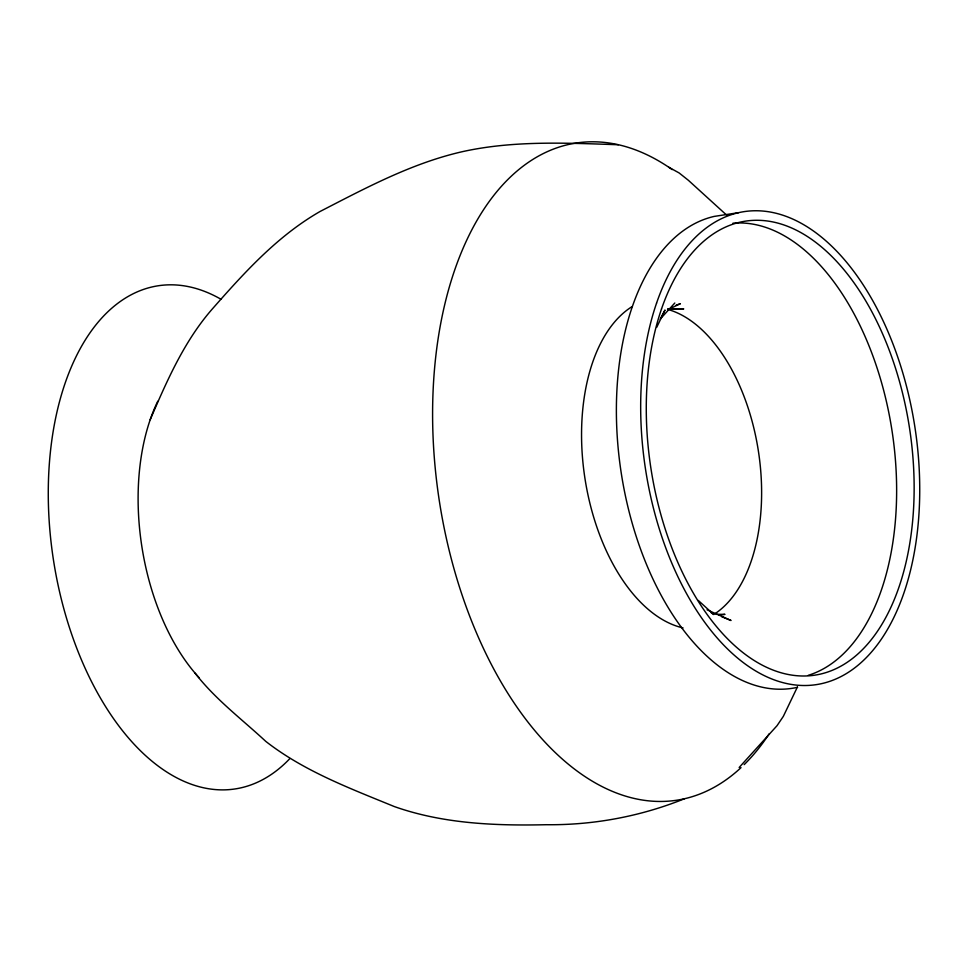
<?xml version="1.0" encoding="UTF-8"?>
<svg xmlns="http://www.w3.org/2000/svg" width="968" height="968" viewBox="0 0 968 968"><rect width="100%" height="100%" fill="white"/><g stroke="black" fill="none" stroke-linecap="round" stroke-linejoin="round"><path stroke-width="1.45" d="M150.197 419.676C166.847 381.041 183.884 341.74 211.726 309.639C244.033 272.94 277.32 235.926 320.263 211.375C366.098 187.792 412.126 163.023 462.801 151.577C513.887 140.336 566.486 142.998 618.383 144.74M656.703 327.341L665.004 310.026L660.902 317.77M797.414 686.977L783.33 716.368L777.038 725.685L739.153 767.491M660.176 319.15L674.805 303.008M667.533 309.857L680.371 303.686L676.172 305.15M684.412 798.769C640.635 816.411 593.566 825.22 546.363 824.712C495.144 825.861 443.029 823.768 394.254 806.538C349.835 788.291 303.988 771.193 265.776 741.379C241.77 719.115 215.235 699.223 195.1 673.171M738.499 212.694L714.202 216.408A239.229 136.319 81.3 0 0 622.763 482.209A239.229 136.319 81.3 0 0 797.608 687.28M719.139 615.188L724.996 614.353L716.223 614.317M669.13 308.828L683.759 308.901L667.86 308.744M721.644 616.676L731.046 620.5L707.051 609.792M668.791 167.246L679.137 172.957L688.381 180.302L726.762 215.235M711.214 612.78L713.416 614.208L698.279 600.438M289.88 758.561A254.499 145.018 81.3 0 1 53.155 558.028A254.499 145.018 81.3 0 1 220.97 299.245M732.945 223.209A229.646 130.862 81.3 0 1 891.213 425.738A229.646 130.862 81.3 0 1 808.244 675.325M667.642 309.385A159.079 90.653 81.3 0 1 758.537 452.044A159.079 90.653 81.3 0 1 713.646 614.559M741.028 767.636A332.411 189.413 81.3 0 1 436.35 478.809A332.411 189.413 81.3 0 1 672.203 169.594M769.149 733.841A332.411 189.413 81.3 0 1 744.162 764.635M683.057 627.917A167.077 95.203 81.3 0 1 585.156 479.765A167.077 95.203 81.3 0 1 631.935 306.699M199.226 677.818A182.141 103.794 81.3 0 1 157.76 401.272M656.558 303.129A239.229 136.319 81.3 0 0 786.016 683.396A239.229 136.319 81.3 0 0 898.014 357.87A239.229 136.319 81.3 0 0 656.558 303.129M661.519 308.937A229.646 130.862 81.3 0 0 785.786 673.97A229.646 130.862 81.3 0 0 893.295 361.488A229.646 130.862 81.3 0 0 661.519 308.937"/></g></svg>
